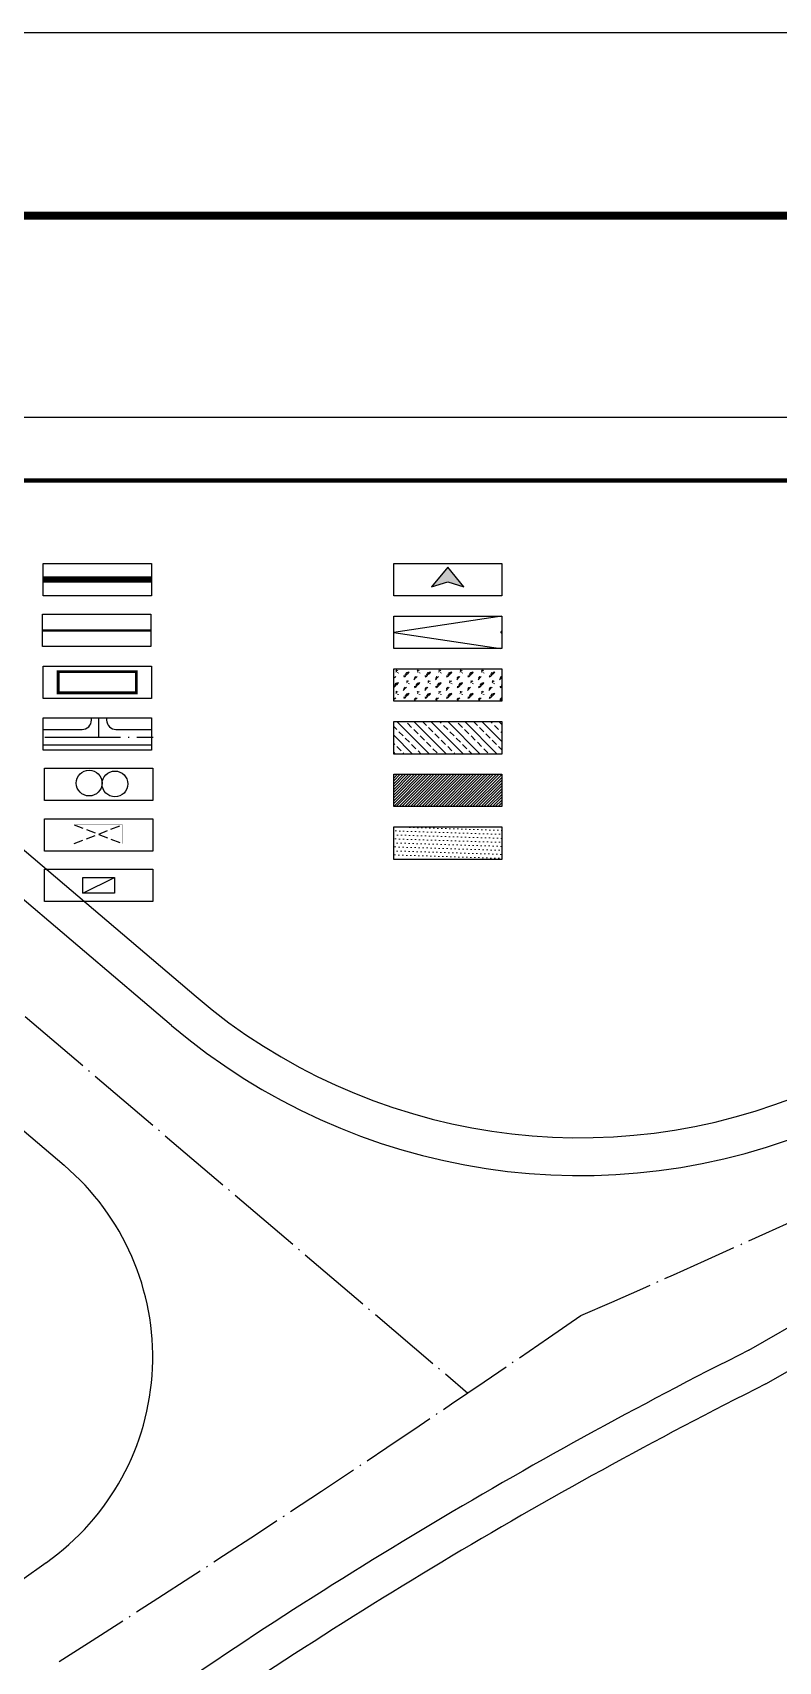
# Model space of a CAD drawing. Extents: x 36524853 to 36525459, y 2743936 to 2747542.
# Drawn here: x 36525066.7 to 36525125.9, y 2745880.6 to 2746010 of the extents above; entities that cross this region are included whole.
import ezdxf

# ---------------------------------------------------------------- set-up
doc = ezdxf.new("R2010")
doc.units = 0
doc.header["$LTSCALE"] = 1000
doc.header["$MEASUREMENT"] = 0
for name, pattern in [('DASH', [0.35, 0.25, -0.1]), ('DASHDOT', [25.4, 12.7, -6.35, 0, -6.35]), ('DOTE', [2.42, 2, -0.2, 0.02, -0.2])]:
    doc.linetypes.add(name, pattern=pattern)
for name, color, linetype in [('0-扑救场地', 6, 'DASH'), ('0-用地红线', 1, 'DOTE'), ('0-规划地下室', 2, 'Continuous'), ('0-规划建筑', 34, 'Continuous'), ('0-规划绿地植物', 107, 'Continuous'), ('0-规划车位', 8, 'Continuous'), ('0-规划道路', 4, 'Continuous'), ('0-规划道路中线', 211, 'DASHDOT'), ('_0', 7, 'Continuous'), ('A0-11 图框-粗线', 16, 'Continuous'), ('A0-13 图框-细线', 7, 'Continuous'), ('立面', 255, 'Continuous'), ('道路', 251, 'Continuous'), ('道路绿化-d', 3, 'Continuous')]:
    doc.layers.add(name, color=color, linetype=linetype)
doc.layers.add('0-有效绿地', color=96, linetype='Continuous', lineweight=5)
doc.layers.add('yichutu', color=7, linetype='Continuous', true_color=0xffffff, plot=False)

# ---------------------------------------------------------------- blocks, each defined once
blk = doc.blocks.new('fdsafadf')
at = {"layer": '_0'}
h = blk.add_hatch(color=1, dxfattribs=at)
h.dxf.hatch_style = 1
h.paths.add_polyline_path([(0, -0.236), (-0.263, 0.655), (0.813, -0.236), (-0.263, -1.128)])
at = {"layer": '_0', "color": 1}
blk.add_lwpolyline([(0, -0.236), (-0.263, 0.655), (0.813, -0.236), (-0.263, -1.128)], close=True, dxfattribs=at)
blk = doc.blocks.new('车位')
at = {"layer": '道路绿化-d', "color": 8}
blk.add_line((-2.64, -1.22), (2.36, 1.28), dxfattribs=at)
blk.add_lwpolyline([(-2.64, 1.28), (2.36, 1.28), (2.36, -1.22), (-2.64, -1.22), (-2.64, 1.28)], close=True, dxfattribs=at)
blk = doc.blocks.new('s01')
at = {"layer": '0-规划绿地植物'}
blk.add_circle((0, 0), 2.05, dxfattribs=at)
blk = doc.blocks.new('A$C6202001D')
at = {"layer": 'A0-11 图框-粗线', "const_width": 70}
blk.add_lwpolyline([(58400, 41000), (2500, 41000), (2500, 1000), (58400, 1000)], close=True, dxfattribs=at)
at = {"layer": 'A0-13 图框-细线'}
blk.add_lwpolyline([(59400, 42000), (0, 42000), (0, 0), (59400, 0)], close=True, dxfattribs=at)
blk = doc.blocks.new('33')
at = {"layer": 'Defpoints'}
blk.add_lwpolyline([(36502158.808, 2731665.999), (36502400.933, 2731665.999), (36502400.933, 2731494.799), (36502158.808, 2731494.799)], close=True, dxfattribs=at)
at = {"layer": '立面', "color": 7, "const_width": 0.407}
blk.add_lwpolyline([(36502158.808, 2731656.815), (36502400.933, 2731656.821)], dxfattribs=at)
blk = doc.blocks.new('yct-420-297-420-297-1-3000.0')
at = {"layer": 'yichutu', "color": 7, "linetype": 'Continuous', "true_color": 0xffffff}
blk.add_lwpolyline([(0, 0), (0, 297), (420, 297), (420, 0)], close=True, dxfattribs=at)
blk = doc.blocks.new('分析图底图')
at = {"layer": '0-规划道路', "color": 251}
for p, q in [((3.08, 15.77), (53.93, -27.51)), ((7.7, 15.77), (55.87, -25.23)), ((25.61, -21.79), (45.39, -38.63)), ((99.76, -53.32), (125.37, -38.55)), ((101.11, -56), (125.37, -42)), ((7.26, -96.17), (43.98, -70.19))]:
    blk.add_line(p, q, dxfattribs=at)
for centre, radius, start, end in [((86.33, 10.56), 47, 229.5974, 293.3148), ((86.33, 10.56), 50, 229.5974, 293.3272), ((32.43, -53.86), 20, 305.2834, 49.5974), ((276.05, -404.56), 393, 116.6519, 125.2834), ((276.05, -404.56), 390, 116.6519, 125.2834)]:
    blk.add_arc(centre, radius, start, end, dxfattribs=at)
at = {"layer": '0-规划道路中线', "color": 251, "linetype": 'DOTE', "ltscale": 0.003}
blk.add_line((-7.72, 15.77), (77.44, -56.72), dxfattribs=at)
for centre, radius, start, end in [((-313.48, 865.99), 1000, 293.57198, 296.03086), ((-653.17, 1019.47), 1300.76, 302.46209, 304.65135)]:
    blk.add_arc(centre, radius, start, end, dxfattribs=at)

msp = doc.modelspace()

# ---------------------------------------------------------------- hatches: boundary and pattern name
at = {"layer": '0-有效绿地', "linetype": 'Continuous'}
h = msp.add_hatch(dxfattribs=at)
h.set_pattern_fill('草坪或沼泽', color=256, scale=0.3, angle=45)
h.set_pattern_definition([(45, (-15.5243, 119.2362), (1e-16, 1.697056274848), [0.18, -0.036, 0.048, -0.036, 0.18, -0.72]), (45, (-15.5922, 119.2192), (1e-16, 1.697056274848), [0.12, -0.09, 0.18, -0.09, 0.12, -0.6]), (45, (-15.6346, 119.8556), (1e-16, 1.697056274848), [0.15, -0.06, 0.15, -0.84]), (45, (-16.2286, 119.6011), (1e-16, 1.697056274848), [0.06, -0.12, 0.06, -0.96]), (135, (-16.1438, 119.6859), (-1.697056274848, 2e-16), [0.108, -1.092]), (135, (-15.3801, 119.4314), (-1.697056274848, 2e-16), [0.12, -1.08]), (135, (-15.5074, 119.9829), (-1.697056274848, 2e-16), [0.12, -1.08]), (90, (-15.2613, 119.5332), (-0.84852813744, 0.84852813744), [0.12, -1.5770562744]), (180, (-15.4819, 119.3126), (-0.84852813744, -0.84852813744), [0.12, -1.5770562744]), (108.43494882, (-15.291, 119.512), (-0.848528137381, 0.848528137467), [0.12, -2.5632815724]), (120.96375653, (-15.33765, 119.4738), (-0.848528137266, 0.8485281373275), [0.12, -4.8277267512]), (120.96375653, (-15.46493, 120.02534), (-0.848528137266, 0.8485281373275), [0.096, -4.8517267512]), (120.96375653, (-16.12678, 119.7029), (-0.848528137266, 0.8485281373275), [0.084, -4.8637267512]), (149.03624347, (-15.4225, 119.38895), (-0.8485281373275, 0.848528137266), [0.12, -4.8277267512]), (149.03624347, (-15.54978, 119.9405), (-0.8485281373275, 0.848528137266), [0.096, -4.8517267512]), (149.03624347, (-16.16072, 119.66896), (-0.8485281373275, 0.848528137266), [0.084, -4.8637267512]), (161.5650512, (-15.4607, 119.3423), (-0.8485281377634, 0.8485281370845), [0.12, -2.56328015724])])
h.paths.add_polyline_path([(36525095.35, 2745959.48), (36525103.93, 2745959.48), (36525103.93, 2745956.9), (36525095.35, 2745956.9)])
h = msp.add_hatch(dxfattribs=at)
h.set_pattern_fill('ANSI33', color=256, scale=0.3, angle=90)
h.set_pattern_definition([(135, (-14.7771, 109.7788), (-0.67351920908, -0.67351920908), []), (135, (-14.7771, 110.4523), (-0.67351920908, -0.67351920908), [0.47625, -0.238125])])
h.paths.add_polyline_path([(36525095.35, 2745955.29), (36525103.93, 2745955.29), (36525103.93, 2745952.71), (36525095.35, 2745952.71)])
h = msp.add_hatch(dxfattribs=at)
h.set_pattern_fill('ANSI31', color=256, scale=0.1)
h.set_pattern_definition([(45, (-14.7771, 109.77877), (-0.11225320151336, 0.11225320151336), [])])
h.paths.add_polyline_path([(36525095.35, 2745951.1), (36525103.93, 2745951.1), (36525103.93, 2745948.53), (36525095.35, 2745948.53)])
h = msp.add_hatch(dxfattribs=at)
h.set_pattern_fill('DOTS', color=256, scale=0.2, angle=-1.8335)
h.set_pattern_definition([(358.1665288774, (-14.7771, 97.21972), (0.1688270267217, 0.312258302609), [0, -0.3175])])
h.paths.add_polyline_path([(36525095.35, 2745946.92), (36525103.93, 2745946.92), (36525103.93, 2745944.34), (36525095.35, 2745944.34)])

# ---------------------------------------------------------------- linework, layer by layer
for points in [[(36525067.53, 2745967.85), (36525076.12, 2745967.85), (36525076.12, 2745965.27), (36525067.53, 2745965.27)], [(36525095.35, 2745967.85), (36525103.93, 2745967.85), (36525103.93, 2745965.27), (36525095.35, 2745965.27)], [(36525067.48, 2745963.81), (36525076.06, 2745963.81), (36525076.06, 2745961.24), (36525067.48, 2745961.24)], [(36525095.35, 2745963.66), (36525103.93, 2745963.66), (36525103.93, 2745961.09), (36525095.35, 2745961.09)], [(36525067.53, 2745959.7), (36525076.12, 2745959.7), (36525076.12, 2745957.12), (36525067.53, 2745957.12)], [(36525095.35, 2745959.48), (36525103.93, 2745959.48), (36525103.93, 2745956.9), (36525095.35, 2745956.9)], [(36525067.53, 2745955.59), (36525076.12, 2745955.59), (36525076.12, 2745953.01), (36525067.53, 2745953.01)], [(36525095.35, 2745955.29), (36525103.93, 2745955.29), (36525103.93, 2745952.71), (36525095.35, 2745952.71)], [(36525067.63, 2745951.58), (36525076.22, 2745951.58), (36525076.22, 2745949.01), (36525067.63, 2745949.01)], [(36525095.35, 2745951.1), (36525103.93, 2745951.1), (36525103.93, 2745948.53), (36525095.35, 2745948.53)], [(36525067.63, 2745947.57), (36525076.22, 2745947.57), (36525076.22, 2745945), (36525067.63, 2745945)], [(36525095.35, 2745946.92), (36525103.93, 2745946.92), (36525103.93, 2745944.34), (36525095.35, 2745944.34)], [(36525067.63, 2745943.56), (36525076.22, 2745943.56), (36525076.22, 2745940.99), (36525067.63, 2745940.99)]]:
    msp.add_lwpolyline(points, close=True)
at = {"layer": '0-扑救场地', "color": 251, "linetype": 'DASH', "ltscale": 0.003}
for p, q in [((36525069.97, 2745947.09), (36525073.82, 2745945.59)), ((36525069.97, 2745945.59), (36525073.82, 2745947.09))]:
    msp.add_line(p, q, dxfattribs=at)
at = {"layer": '0-扑救场地', "color": 251, "linetype": 'DASH', "ltscale": 0.003, "const_width": 0.015}
msp.add_lwpolyline([(36525073.82, 2745947.09), (36525069.97, 2745947.09), (36525069.97, 2745945.59), (36525073.82, 2745945.59)], close=True, dxfattribs=at)
at = {"layer": '0-用地红线', "color": 251, "ltscale": 0.003, "const_width": 0.5, "flags": 128}
msp.add_lwpolyline([(36525067.53, 2745966.56), (36525076.12, 2745966.56)], dxfattribs=at)
at = {"layer": '0-规划地下室', "color": 251, "linetype": 'DASH', "ltscale": 0.003, "const_width": 0.2}
msp.add_lwpolyline([(36525067.48, 2745962.52), (36525076.06, 2745962.52)], dxfattribs=at)
at = {"layer": '0-规划建筑', "color": 251, "linetype": 'Continuous', "const_width": 0.216, "flags": 128}
msp.add_lwpolyline([(36525068.71, 2745959.25), (36525074.92, 2745959.25), (36525074.92, 2745957.57), (36525068.71, 2745957.57)], close=True, dxfattribs=at)
at = {"layer": '0-规划道路', "color": 251}
for p, q in [((36525103.93, 2745963.66), (36525095.35, 2745962.37)), ((36525095.35, 2745962.37), (36525103.83, 2745961.09))]:
    msp.add_line(p, q, dxfattribs=at)
for points in [[(36525067.53, 2745954.66), (36525070.61, 2745954.66, 0.414214), (36525071.35, 2745955.4), (36525071.35, 2745955.59)], [(36525072.56, 2745955.59), (36525072.56, 2745955.4, 0.414214), (36525073.3, 2745954.66), (36525076.12, 2745954.66)]]:
    msp.add_lwpolyline(points, format="xyb", dxfattribs=at)
msp.add_lwpolyline([(36525067.53, 2745953.45), (36525076.12, 2745953.45)], dxfattribs=at)
at = {"layer": '0-规划道路中线', "color": 251, "linetype": 'DOTE', "ltscale": 0.003}
msp.add_line((36525071.95, 2745954.06), (36525071.95, 2745955.59), dxfattribs=at)
msp.add_lwpolyline([(36525067.66, 2745954.06), (36525076.25, 2745954.06)], dxfattribs=at)
at = {"layer": '道路', "color": 251}
for q in [(36525103.93, 2745962.47), (36525103.93, 2745962.28)]:
    msp.add_line((36525103.86, 2745962.37), q, dxfattribs=at)

# ---------------------------------------------------------------- block references
at = {"xscale": 0.005, "yscale": 0.005, "zscale": 0.005}
msp.add_blockref('A$C6202001D', (36524893.16, 2745769.44), dxfattribs=at)
msp.add_blockref('分析图底图', (36525023.79, 2745958.67))
at = {"layer": '0-规划绿地植物', "color": 251, "xscale": 0.5, "yscale": 0.5, "zscale": 0.5, "rotation": 351.2594842512447}
for p in [(36525071.17, 2745950.4), (36525073.22, 2745950.33)]:
    msp.add_blockref('s01', p, dxfattribs=at)
at = {"layer": '0-规划车位', "color": 251, "xscale": 0.5, "yscale": 0.5, "zscale": 0.5}
msp.add_blockref('车位', (36525072, 2745942.26), dxfattribs=at)
at = {"layer": '_0', "xscale": 1.583838383838384, "yscale": 1.583838383838384, "zscale": 1.583838383838384}
msp.add_blockref('33', (-21288666.55, -1580507.45), dxfattribs=at)
at = {"layer": 'yichutu', "linetype": 'Continuous', "xscale": 0.9129735061014543, "yscale": 0.9129735061014543, "zscale": 0.9129735061014543}
msp.add_blockref('yct-420-297-420-297-1-3000.0', (36524853.67, 2745738.86), dxfattribs=at)
at = {"layer": '道路', "color": 251, "xscale": -1.44, "yscale": 1.44, "zscale": 1.44, "rotation": 270.000016013919}
msp.add_blockref('fdsafadf', (36525099.98, 2745966.38), dxfattribs=at)

doc.saveas('drawing.dxf')
